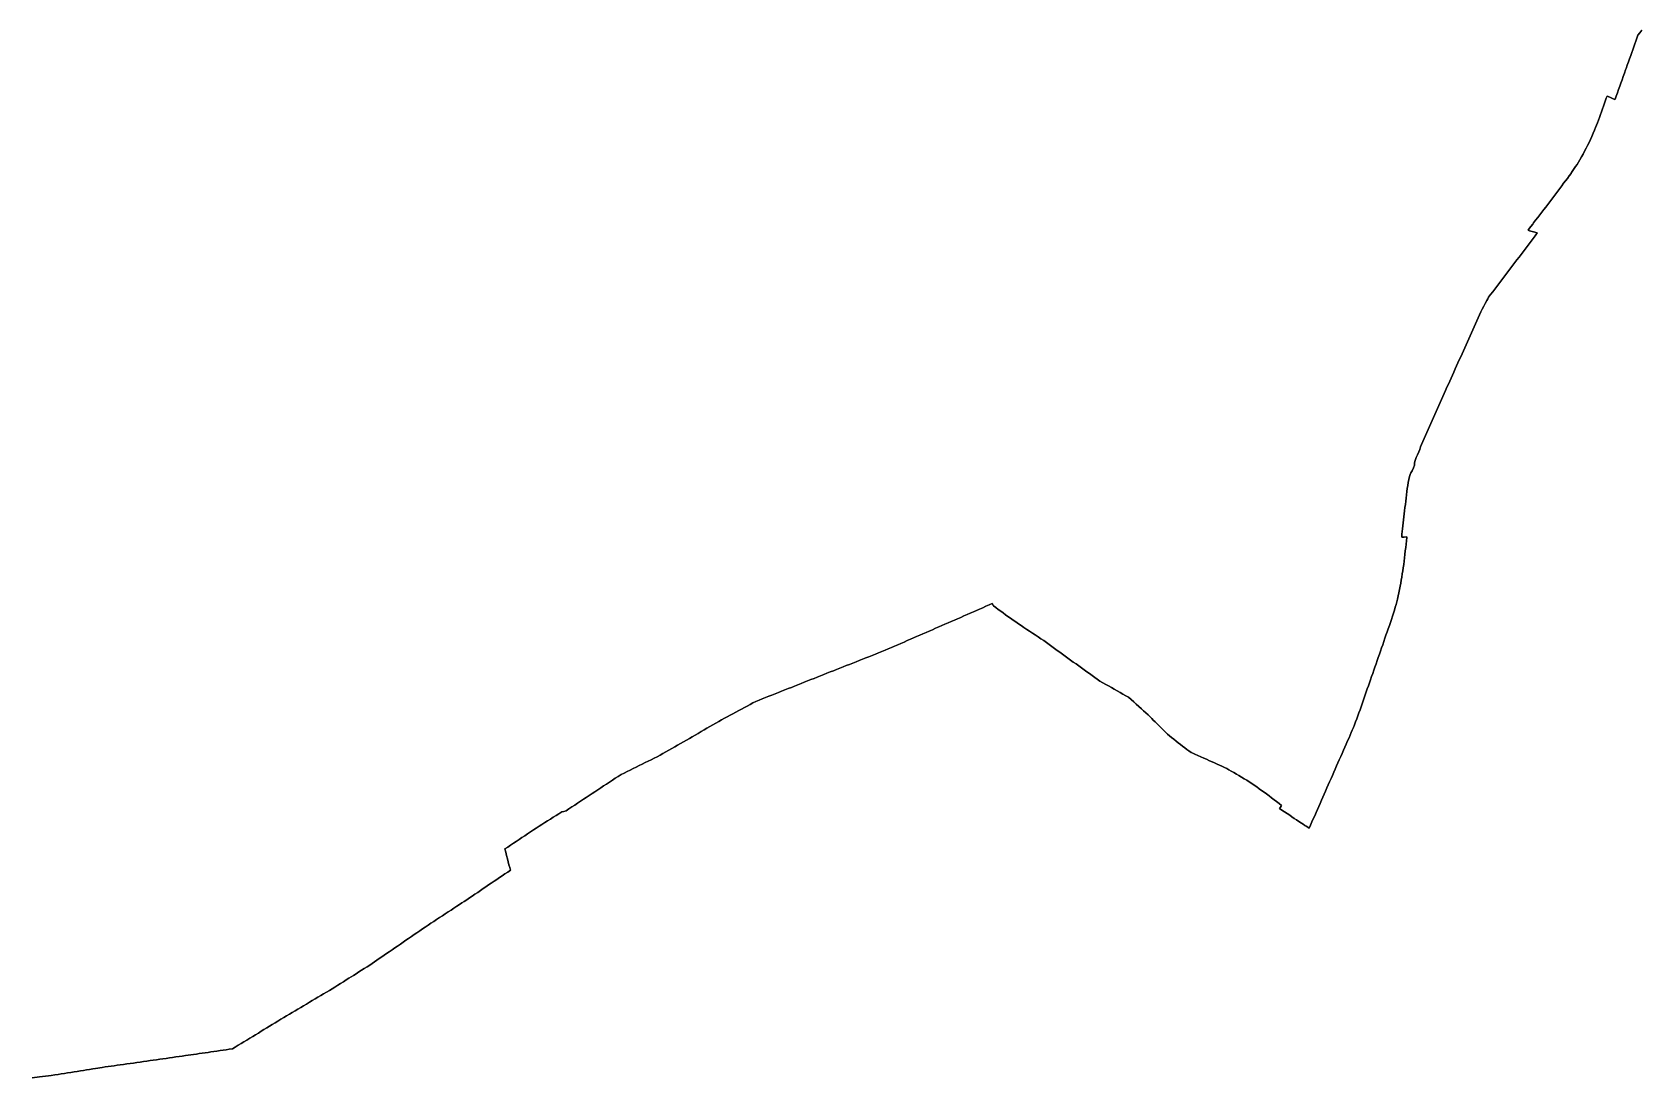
# Model space of a CAD drawing. Header units: inches. Extents: x 130170 to 284068, y 377793 to 804530.
# Drawn here: x 157483 to 162105, y 615292 to 618295 of the extents above; entities that cross this region are included whole.
import ezdxf

# ---------------------------------------------------------------- set-up
doc = ezdxf.new("R2010")
doc.units = ezdxf.units.IN
doc.header["$MEASUREMENT"] = 0
doc.layers.add('muni_il', color=7, linetype='Continuous')

msp = doc.modelspace()

# ---------------------------------------------------------------- linework, layer by layer
at = {"layer": 'muni_il'}
for points in [[(157482.2, 615291.5), (157489.4, 615292.4), (157496.6, 615293.3), (157503.8, 615294.1), (157512.2, 615295.2), (157520.7, 615296.2), (157529.1, 615297.3), (157537.5, 615298.3), (157547.3, 615299.9), (157557.2, 615301.5), (157566.3, 615302.9), (157575.5, 615304.4), (157584.6, 615305.8), (157593.8, 615307.2), (157602.9, 615308.7), (157612.1, 615310.1), (157621.2, 615311.6), (157630.4, 615313), (157639.1, 615314.4), (157647.7, 615315.8), (157656.4, 615317.1), (157665, 615318.5), (157670.8, 615319.4), (157676.6, 615320.3), (157683.9, 615321.5), (157692.4, 615322.7), (157700.9, 615323.9), (157709.4, 615325.1), (157717.9, 615326.3), (157726.4, 615327.5), (157734.9, 615328.6), (157744.5, 615330), (157754.1, 615331.3), (157763.7, 615332.7), (157773.3, 615334), (157782.8, 615335.4), (157792.4, 615336.7), (157802, 615338.1), (157811.6, 615339.4), (157821.1, 615340.8), (157830.4, 615342.1), (157839.6, 615343.4), (157848.9, 615344.8), (157858.1, 615346.1), (157867.4, 615347.4), (157876.6, 615348.7), (157885.8, 615350.1), (157895.1, 615351.4), (157904.3, 615352.7), (157913.6, 615354.1), (157922.8, 615355.4), (157930.6, 615356.5), (157938.5, 615357.6), (157946.3, 615358.8), (157954.1, 615359.9), (157962.5, 615361.1), (157970.9, 615362.3), (157979.2, 615363.5), (157987.6, 615364.7), (157995.9, 615365.9), (158004.3, 615367.1), (158013.2, 615368.4), (158022.1, 615369.6), (158031, 615370.9), (158039.9, 615372.2), (158048.8, 615373.5), (158057.7, 615374.8), (158066, 615379.8), (158074.3, 615384.9), (158082.6, 615390), (158090.9, 615395.1), (158099.2, 615400.1), (158107.5, 615405.2), (158115.9, 615410.3), (158124.2, 615415.3), (158132.1, 615420.2), (158140.1, 615425.1), (158148.1, 615429.9), (158156.1, 615434.8), (158164, 615439.7), (158172, 615444.5), (158180, 615449.4), (158188.3, 615454.4), (158196.6, 615459.5), (158204.9, 615464.6), (158213.1, 615469.4), (158221.3, 615474.3), (158229.5, 615479.2), (158237.6, 615484), (158245.8, 615488.9), (158254, 615493.8), (158262.2, 615498.6), (158270.4, 615503.5), (158278.6, 615508.4), (158286.8, 615513.2), (158295, 615518.1), (158303.2, 615523), (158311.4, 615527.8), (158319.6, 615532.7), (158327.8, 615537.6), (158336, 615542.4), (158344.1, 615547.3), (158352.1, 615552.3), (158360.2, 615557.4), (158368.2, 615562.4), (158376.2, 615567.5), (158384.2, 615572.5), (158392.2, 615577.6), (158398.5, 615581.6), (158404.9, 615585.6), (158412.7, 615590.5), (158420.6, 615595.5), (158428.5, 615600.4), (158436.3, 615605.4), (158444.2, 615610.3), (158452.2, 615615.4), (158458.6, 615619.8), (158465.5, 615624.5), (158472.5, 615629.3), (158479.4, 615634), (158486.3, 615638.8), (158493.3, 615643.6), (158500.2, 615648.3), (158508.2, 615653.8), (158516.1, 615659.2), (158524.1, 615664.6), (158532, 615670.1), (158539.9, 615675.5), (158547.9, 615680.9), (158555.8, 615686.4), (158563.7, 615691.8), (158571.7, 615697.3), (158579.6, 615702.7), (158587.6, 615708.1), (158595.5, 615713.6), (158603.4, 615719), (158611.4, 615724.5), (158619.3, 615729.9), (158627.3, 615735.3), (158635.6, 615740.8), (158643.9, 615746.2), (158652.2, 615751.7), (158660.6, 615757.1), (158668.9, 615762.6), (158677.2, 615768), (158685.6, 615773.5), (158693.9, 615779), (158702.2, 615784.4), (158709.3, 615789), (158716.4, 615793.7), (158723.5, 615798.3), (158730.6, 615803), (158738.4, 615808.3), (158746.3, 615813.6), (158754.1, 615818.9), (158761.9, 615824.2), (158769.8, 615829.5), (158777.6, 615834.8), (158785.4, 615840.1), (158793.3, 615845.4), (158801.1, 615850.7), (158808.9, 615856.1), (158816.8, 615861.4), (158824.6, 615866.7), (158832.4, 615872), (158840.3, 615877.3), (158848.1, 615882.6), (158855.9, 615887.9), (158853.9, 615895.8), (158851.8, 615903.7), (158849.8, 615911.6), (158847.4, 615920.9), (158844.9, 615930.2), (158842.5, 615939.5), (158840.1, 615948.8), (158848.3, 615954.2), (158856.4, 615959.7), (158864.6, 615965.1), (158872.7, 615970.6), (158880.9, 615976), (158889.1, 615981.5), (158897.2, 615986.9), (158905.4, 615992.4), (158913.5, 615997.9), (158921.7, 616003.3), (158929.9, 616008.8), (158938, 616014.2), (158946.2, 616019.3), (158954.4, 616024.5), (158962.6, 616029.6), (158970.7, 616034.7), (158978.9, 616039.9), (158987.1, 616045), (158995.3, 616050.1), (159003.5, 616055.3), (159009.6, 616056.9), (159015.7, 616058.5), (159024, 616064), (159032.3, 616069.5), (159040.6, 616074.9), (159048.9, 616080.4), (159057.2, 616085.9), (159065.5, 616091.4), (159073.8, 616096.9), (159082.1, 616102.4), (159090.4, 616107.9), (159098.7, 616113.3), (159107, 616118.8), (159115.3, 616124.3), (159123.6, 616129.8), (159131.9, 616135.3), (159140.3, 616140.8), (159148.6, 616146.3), (159156.9, 616151.8), (159165.2, 616157.2), (159173.5, 616162.7), (159182.1, 616167), (159190.7, 616171.2), (159199.3, 616175.5), (159208, 616179.7), (159216.6, 616184), (159225.2, 616188.2), (159233.8, 616192.5), (159242.4, 616196.7), (159251.1, 616201), (159259.7, 616205.2), (159268.3, 616209.4), (159276.9, 616213.7), (159285.5, 616217.9), (159294, 616222.8), (159302.4, 616227.6), (159310.8, 616232.5), (159319.2, 616237.3), (159327.6, 616242.2), (159336.1, 616247), (159344.5, 616251.9), (159352.9, 616256.7), (159361.3, 616261.5), (159369.7, 616266.4), (159378.1, 616271.2), (159386.6, 616276.1), (159395, 616280.9), (159403.4, 616285.8), (159411.8, 616290.6), (159420.2, 616295.5), (159428.7, 616300.3), (159437.1, 616305.2), (159445.5, 616310), (159453.9, 616314.8), (159462.3, 616319.7), (159470.5, 616324.1), (159478.7, 616328.5), (159486.9, 616332.9), (159495, 616337.3), (159503.2, 616341.8), (159511.4, 616346.2), (159519.6, 616350.6), (159527.8, 616355), (159535.9, 616359.4), (159544.1, 616363.8), (159552.3, 616368.2), (159560.5, 616372.7), (159569.8, 616376.3), (159579, 616380), (159588.3, 616383.7), (159597.6, 616387.3), (159606.9, 616391), (159616.2, 616394.7), (159625.5, 616398.4), (159634.7, 616402), (159644, 616405.7), (159653.3, 616409.4), (159662.6, 616413), (159671.9, 616416.7), (159681.2, 616420.4), (159690.4, 616424), (159699.7, 616427.7), (159709, 616431.4), (159718.3, 616435.1), (159727.6, 616438.7), (159736.9, 616442.4), (159746.1, 616446.1), (159755.4, 616449.7), (159764.7, 616453.4), (159774, 616457.1), (159783.3, 616460.7), (159792.6, 616464.4), (159801.8, 616468.1), (159811.1, 616471.8), (159820.4, 616475.4), (159829.7, 616479.1), (159839, 616482.8), (159848.2, 616486.4), (159857.5, 616490.1), (159866.8, 616493.8), (159876.1, 616497.4), (159885.4, 616501.1), (159894.7, 616504.8), (159903.9, 616508.5), (159913.2, 616512.1), (159922.5, 616515.8), (159931.8, 616519.5), (159940.8, 616523.4), (159949.9, 616527.4), (159958.9, 616531.3), (159968, 616535.2), (159977, 616539.2), (159986.1, 616543.1), (159995.1, 616547.1), (160004.2, 616551), (160013.2, 616555), (160022.3, 616558.9), (160031.3, 616562.9), (160040.4, 616566.8), (160049.4, 616570.7), (160058.5, 616574.7), (160067.5, 616578.6), (160076.6, 616582.6), (160085.6, 616586.5), (160094.7, 616590.5), (160103.7, 616594.4), (160112.8, 616598.3), (160121.8, 616602.3), (160130.9, 616606.2), (160139.9, 616610.2), (160148.9, 616614.1), (160158, 616618.1), (160167, 616622), (160176.1, 616626), (160185.1, 616629.9), (160194.2, 616633.8), (160203.2, 616637.8), (160212.3, 616641.7), (160221.3, 616645.7), (160230.4, 616649.6), (160239.4, 616653.6), (160243, 616647), (160249.9, 616642), (160256.8, 616636.9), (160263.8, 616631.8), (160270.7, 616626.8), (160277.6, 616621.7), (160284.6, 616616.7), (160291.5, 616611.6), (160299.2, 616606.3), (160306.9, 616600.9), (160314.5, 616595.6), (160322.2, 616590.3), (160330.3, 616584.9), (160338.4, 616579.6), (160346.6, 616574.2), (160354.7, 616568.9), (160362.8, 616563.5), (160370.9, 616558.2), (160379, 616552.8), (160387.2, 616547.5), (160394.9, 616541.8), (160402.7, 616536.2), (160410.5, 616530.5), (160418.3, 616524.9), (160426.1, 616519.2), (160433.9, 616513.6), (160441.5, 616508), (160449.2, 616502.4), (160456.9, 616496.8), (160464.5, 616491.3), (160472.2, 616485.7), (160479.9, 616480.1), (160487.6, 616474.6), (160495.2, 616469), (160499.3, 616466.1), (160503.4, 616463.2), (160511, 616457.8), (160518.5, 616452.4), (160526, 616447), (160533.5, 616441.6), (160541, 616436.3), (160548.6, 616430.9), (160556.8, 616426.2), (160565.1, 616421.6), (160573.3, 616416.9), (160581.6, 616412.3), (160589.8, 616407.7), (160598, 616403), (160606.3, 616398.4), (160614.5, 616393.7), (160622.8, 616389.1), (160631, 616384.4), (160638.4, 616377.8), (160645.7, 616371.1), (160653.1, 616364.4), (160660.4, 616357.8), (160667.8, 616351.1), (160674.1, 616345.5), (160680.4, 616339.9), (160686.7, 616334.2), (160693, 616328.6), (160697.4, 616323.8), (160701.8, 616319), (160707.5, 616313.5), (160713.2, 616307.9), (160718.9, 616302.3), (160724.8, 616296.4), (160730.7, 616290.5), (160736.6, 616284.6), (160742.5, 616278.7), (160748.3, 616274), (160754, 616269.4), (160760.6, 616264.1), (160767.1, 616258.9), (160773.6, 616253.6), (160780.1, 616248.4), (160786.1, 616243.6), (160792, 616238.9), (160798.1, 616234.6), (160804.2, 616230.2), (160810.2, 616225.8), (160815.7, 616223.5), (160821.2, 616221.2), (160829.8, 616217.5), (160838.3, 616213.8), (160846.7, 616210), (160855, 616206.3), (160863.3, 616202.3), (160870.6, 616199.1), (160877.9, 616195.9), (160885.2, 616192.7), (160892.1, 616189.5), (160899.1, 616186.4), (160906, 616183.2), (160913, 616180.1), (160919.2, 616176.4), (160925.5, 616172.7), (160932.9, 616168.3), (160940.3, 616163.9), (160947.8, 616159.5), (160955.2, 616155.1), (160962.6, 616150.7), (160970, 616146.3), (160977.4, 616141.9), (160984.5, 616136.9), (160991.6, 616131.9), (160998.7, 616127), (161005.8, 616122), (161013, 616117), (161020.1, 616112), (161027.2, 616107.1), (161034.3, 616101.5), (161041.5, 616096), (161048.6, 616090.4), (161055.7, 616084.9), (161062.9, 616079.3), (161070, 616073.8), (161066.9, 616069.3), (161063.9, 616064.8), (161071.3, 616060), (161078.6, 616055.2), (161086, 616050.4), (161093.4, 616045.6), (161100, 616041.1), (161106.5, 616036.7), (161113, 616032.3), (161119.6, 616027.9), (161127.3, 616022.7), (161131.7, 616020), (161137.3, 616016.5), (161140.5, 616014.2), (161145.1, 616011.4), (161149.7, 616008.6), (161153.6, 616017.5), (161157.4, 616026.4), (161161.3, 616035.3), (161165.2, 616044.2), (161169.1, 616053.1), (161173, 616062), (161176.9, 616070.9), (161180.8, 616079.8), (161184.7, 616088.7), (161188.6, 616097.5), (161192.5, 616106.4), (161196.4, 616115.3), (161200.3, 616124.2), (161204.2, 616133.1), (161208.1, 616142.1), (161212.1, 616151.1), (161216.1, 616160.1), (161220.1, 616169.1), (161224.1, 616178.2), (161228, 616187.2), (161232, 616196.2), (161236, 616205.2), (161240, 616214.2), (161244, 616223.2), (161247.9, 616232.2), (161251.9, 616241.2), (161255.9, 616250.2), (161259.9, 616259.2), (161263.9, 616268.2), (161267, 616275.6), (161270.1, 616283), (161273.2, 616290.4), (161276.3, 616297.7), (161279.5, 616305.1), (161282.7, 616313.7), (161285.9, 616322.3), (161289.2, 616330.9), (161292.4, 616339.6), (161295.4, 616348.2), (161298.4, 616356.8), (161301.4, 616365.4), (161304.4, 616374), (161307.4, 616382.6), (161310.4, 616391.2), (161313.4, 616399.8), (161316.3, 616408.4), (161319.3, 616417), (161322.3, 616425.6), (161325.5, 616434.8), (161328.7, 616444), (161331.9, 616453.1), (161335.1, 616462.3), (161338.2, 616471.4), (161341.4, 616480.6), (161344.6, 616489.7), (161347.8, 616498.9), (161351, 616508), (161354.1, 616517.2), (161357.3, 616526.3), (161360.5, 616535.5), (161363.7, 616544.6), (161366.9, 616553.8), (161370, 616562.9), (161373.2, 616572.1), (161376.4, 616581.2), (161379.6, 616590.4), (161382.6, 616599.3), (161385.6, 616608.3), (161388.5, 616617.2), (161391.5, 616626.1), (161394.5, 616635.1), (161396.6, 616642.9), (161398.8, 616650.7), (161400.9, 616658.6), (161403, 616666.4), (161405, 616675.6), (161407.1, 616684.9), (161409.1, 616694.2), (161411.1, 616703.4), (161412.5, 616712.2), (161414, 616721), (161415.4, 616729.8), (161416.8, 616738.6), (161418.3, 616747.4), (161419.7, 616756.2), (161420.9, 616765.9), (161422, 616775.6), (161423.2, 616785.3), (161424.3, 616795), (161425.5, 616804.7), (161426.6, 616814.4), (161427.8, 616824.1), (161429, 616833.8), (161430.1, 616843.5), (161430.3, 616845.3), (161422.6, 616844.6), (161415, 616844), (161415.7, 616852.9), (161416.6, 616860.2), (161417.6, 616868.7), (161418.6, 616877.2), (161419.5, 616885.6), (161420.5, 616894.1), (161421.5, 616902.6), (161422.5, 616911.1), (161423.5, 616920.2), (161424.5, 616929.4), (161425.6, 616938.5), (161426.6, 616947.7), (161427.6, 616956.8), (161428.6, 616966), (161429.6, 616975.1), (161430.7, 616984.2), (161432.3, 616992.9), (161434, 617001.5), (161435.7, 617010.1), (161437.4, 617018.7), (161439.2, 617024), (161441.1, 617029.3), (161445.6, 617034.6), (161448.5, 617043.1), (161451.4, 617051.6), (161452.3, 617058.3), (161453.3, 617064.9), (161457.1, 617073.1), (161460.8, 617081.3), (161464.6, 617089.5), (161466.9, 617096.5), (161469.2, 617103.5), (161471.5, 617110.5), (161475.3, 617119.1), (161479.2, 617127.7), (161483, 617136.3), (161486.8, 617144.9), (161490.7, 617153.5), (161494.5, 617162.1), (161498.4, 617170.7), (161502.2, 617179.3), (161506.1, 617187.9), (161509.9, 617196.6), (161513.7, 617205.2), (161517.6, 617213.8), (161521.4, 617222.4), (161525.3, 617231), (161529.1, 617239.6), (161533.1, 617248.4), (161537.1, 617257.2), (161541, 617266), (161545, 617274.8), (161549, 617283.6), (161552.9, 617292.4), (161556.9, 617301.2), (161560.9, 617310), (161564.8, 617318.7), (161568.7, 617327.4), (161572.6, 617336.1), (161576.5, 617344.8), (161580.5, 617353.5), (161584.4, 617362.2), (161588.3, 617370.9), (161592.2, 617379.6), (161596.1, 617388.2), (161600, 617396.9), (161604, 617405.6), (161607.9, 617414.3), (161611.8, 617423), (161615.6, 617431.5), (161619.4, 617440.1), (161623.2, 617448.6), (161627, 617457.1), (161630.8, 617465.6), (161634.6, 617474.2), (161638.4, 617482.7), (161642.2, 617491.2), (161646.5, 617499.4), (161650.8, 617507.6), (161655.1, 617515.9), (161659.3, 617524.1), (161662, 617528.9), (161664.7, 617533.8), (161670.5, 617541.5), (161676.4, 617549.2), (161682.2, 617556.9), (161688.1, 617564.6), (161693.9, 617572.3), (161699.7, 617580), (161705.6, 617587.7), (161711.1, 617594.5), (161716.9, 617602.2), (161722.7, 617609.9), (161728.6, 617617.6), (161734.4, 617625.3), (161740.2, 617633.1), (161746.1, 617640.8), (161751.9, 617648.5), (161757.7, 617656.2), (161763.6, 617663.9), (161769.4, 617671.7), (161775.2, 617679.4), (161781.1, 617687.1), (161786.9, 617694.8), (161792.7, 617702.5), (161798.6, 617710.3), (161804.4, 617718), (161797, 617720), (161789.6, 617722.1), (161782.1, 617724.1), (161778.2, 617725.7), (161782.3, 617731.4), (161786.3, 617737.1), (161791.5, 617743.7), (161793.9, 617746.9), (161799.7, 617754.5), (161805.5, 617762.1), (161811.3, 617769.8), (161817, 617777.4), (161822.8, 617785), (161828.6, 617792.6), (161834.4, 617800.3), (161840.1, 617807.9), (161845.9, 617815.5), (161851.7, 617823.1), (161857.5, 617830.8), (161863.2, 617838.4), (161869, 617846), (161874.8, 617853.6), (161880.1, 617860.7), (161885.4, 617867.8), (161890.7, 617874.9), (161896, 617882), (161901.3, 617889.2), (161902, 617890.4), (161902.8, 617891.6), (161906.7, 617897.2), (161910.6, 617902.9), (161914.5, 617908.5), (161918.6, 617915.1), (161922.6, 617921.8), (161926.7, 617928.5), (161931.3, 617936.7), (161935.9, 617944.8), (161940.4, 617953), (161945, 617961.2), (161949, 617969.5), (161953, 617977.9), (161957.1, 617986.2), (161961, 617995.3), (161964.9, 618004.5), (161968.7, 618013.6), (161971.5, 618020.6), (161974.3, 618027.6), (161977.1, 618034.6), (161979.9, 618041.7), (161982.9, 618049.9), (161985.8, 618058.1), (161988.7, 618066.3), (161991.6, 618074.5), (161994.5, 618082.7), (161997.4, 618090.9), (162000.4, 618099.1), (162002.5, 618105.2), (162004.7, 618111.3), (162012.3, 618107.9), (162019.9, 618104.6), (162027.5, 618101.3), (162027.7, 618101.9), (162031.1, 618111.2), (162034.4, 618120.6), (162037.8, 618130), (162041.2, 618139.3), (162044.5, 618148.7), (162047.9, 618158.1), (162051.3, 618167.5), (162054.6, 618176.8), (162058, 618186.2), (162059.6, 618190.4), (162062.9, 618199.8), (162066.2, 618209.2), (162069.5, 618218.5), (162072.8, 618227.9), (162075.7, 618236.2), (162078.6, 618244.5), (162081.5, 618252.8), (162084.4, 618261.1), (162087.3, 618269.4), (162090.3, 618277.7), (162093.2, 618286), (162098.8, 618293), (162104.5, 618300.1)], [(162104.5, 618300.1), (162098.8, 618293), (162093.2, 618286), (162090.3, 618277.7), (162087.3, 618269.4), (162084.4, 618261.1), (162081.5, 618252.8), (162078.6, 618244.5), (162075.7, 618236.2), (162072.8, 618227.9), (162069.5, 618218.5), (162066.2, 618209.2), (162062.9, 618199.8), (162059.6, 618190.4), (162058, 618186.2), (162054.6, 618176.8), (162051.3, 618167.5), (162047.9, 618158.1), (162044.5, 618148.7), (162041.2, 618139.3), (162037.8, 618130), (162034.4, 618120.6), (162031.1, 618111.2), (162027.7, 618101.9), (162027.5, 618101.3), (162019.9, 618104.6), (162012.3, 618107.9), (162004.7, 618111.3), (162002.5, 618105.2), (162000.4, 618099.1), (161997.4, 618090.9), (161994.5, 618082.7), (161991.6, 618074.5), (161988.7, 618066.3), (161985.8, 618058.1), (161982.9, 618049.9), (161979.9, 618041.7), (161977.1, 618034.6), (161974.3, 618027.6), (161971.5, 618020.6), (161968.7, 618013.6), (161964.9, 618004.5), (161961, 617995.3), (161957.1, 617986.2), (161953, 617977.9), (161949, 617969.5), (161945, 617961.2), (161940.4, 617953), (161935.9, 617944.8), (161931.3, 617936.7), (161926.7, 617928.5), (161922.6, 617921.8), (161918.6, 617915.1), (161914.5, 617908.5), (161910.6, 617902.9), (161906.7, 617897.2), (161902.8, 617891.6), (161902, 617890.4), (161901.3, 617889.2), (161896, 617882), (161890.7, 617874.9), (161885.4, 617867.8), (161880.1, 617860.7), (161874.8, 617853.6), (161869, 617846), (161863.2, 617838.4), (161857.5, 617830.8), (161851.7, 617823.1), (161845.9, 617815.5), (161840.1, 617807.9), (161834.4, 617800.3), (161828.6, 617792.6), (161822.8, 617785), (161817, 617777.4), (161811.3, 617769.8), (161805.5, 617762.1), (161799.7, 617754.5), (161793.9, 617746.9), (161791.5, 617743.7), (161786.3, 617737.1), (161782.3, 617731.4), (161778.2, 617725.7), (161782.1, 617724.1), (161789.6, 617722.1), (161797, 617720), (161804.4, 617718), (161804.4, 617718), (161798.6, 617710.3), (161792.7, 617702.5), (161786.9, 617694.8), (161781.1, 617687.1), (161775.2, 617679.4), (161769.4, 617671.7), (161763.6, 617663.9), (161757.7, 617656.2), (161751.9, 617648.5), (161746.1, 617640.8), (161740.2, 617633.1), (161734.4, 617625.3), (161728.6, 617617.6), (161722.7, 617609.9), (161716.9, 617602.2), (161711.1, 617594.5), (161705.6, 617587.7), (161699.7, 617580), (161693.9, 617572.3), (161688.1, 617564.6), (161682.2, 617556.9), (161676.4, 617549.2), (161670.5, 617541.5), (161664.7, 617533.8), (161662, 617528.9), (161659.3, 617524.1), (161655.1, 617515.9), (161650.8, 617507.6), (161646.5, 617499.4), (161642.2, 617491.2), (161638.4, 617482.7), (161634.6, 617474.2), (161630.8, 617465.6), (161627, 617457.1), (161623.2, 617448.6), (161619.4, 617440.1), (161615.6, 617431.5), (161611.8, 617423), (161607.9, 617414.3), (161604, 617405.6), (161600, 617396.9), (161596.1, 617388.2), (161592.2, 617379.6), (161588.3, 617370.9), (161584.4, 617362.2), (161580.5, 617353.5), (161576.5, 617344.8), (161572.6, 617336.1), (161568.7, 617327.4), (161564.8, 617318.7), (161560.9, 617310), (161556.9, 617301.2), (161552.9, 617292.4), (161549, 617283.6), (161545, 617274.8), (161541, 617266), (161537.1, 617257.2), (161533.1, 617248.4), (161529.1, 617239.6), (161525.3, 617231), (161521.4, 617222.4), (161517.6, 617213.8), (161513.7, 617205.2), (161509.9, 617196.6), (161506.1, 617187.9), (161502.2, 617179.3), (161498.4, 617170.7), (161494.5, 617162.1), (161490.7, 617153.5), (161486.8, 617144.9), (161483, 617136.3), (161479.2, 617127.7), (161475.3, 617119.1), (161471.5, 617110.5), (161469.2, 617103.5), (161466.9, 617096.5), (161464.6, 617089.5), (161460.8, 617081.3), (161457.1, 617073.1), (161453.3, 617064.9), (161452.3, 617058.3), (161451.4, 617051.6), (161448.5, 617043.1), (161445.6, 617034.6), (161441.1, 617029.3), (161439.2, 617024), (161437.4, 617018.7), (161435.7, 617010.1), (161434, 617001.5), (161432.3, 616992.9), (161430.7, 616984.2), (161429.6, 616975.1), (161428.6, 616966), (161427.6, 616956.8), (161426.6, 616947.7), (161425.6, 616938.5), (161424.5, 616929.4), (161423.5, 616920.2), (161422.5, 616911.1), (161421.5, 616902.6), (161420.5, 616894.1), (161419.5, 616885.6), (161418.6, 616877.2), (161417.6, 616868.7), (161416.6, 616860.2), (161415.7, 616852.9), (161415, 616844), (161422.6, 616844.6), (161430.3, 616845.3), (161430.1, 616843.5), (161429, 616833.8), (161427.8, 616824.1), (161426.6, 616814.4), (161425.5, 616804.7), (161424.3, 616795), (161423.2, 616785.3), (161422, 616775.6), (161420.9, 616765.9), (161419.7, 616756.2), (161418.3, 616747.4), (161416.8, 616738.6), (161415.4, 616729.8), (161414, 616721), (161412.5, 616712.2), (161411.1, 616703.4), (161409.1, 616694.2), (161407.1, 616684.9), (161405, 616675.6), (161403, 616666.4), (161400.9, 616658.6), (161398.8, 616650.7), (161396.6, 616642.9), (161394.5, 616635.1), (161391.5, 616626.1), (161388.5, 616617.2), (161385.6, 616608.3), (161382.6, 616599.3), (161379.6, 616590.4), (161376.4, 616581.2), (161373.2, 616572.1), (161370, 616562.9), (161366.9, 616553.8), (161363.7, 616544.6), (161360.5, 616535.5), (161357.3, 616526.3), (161354.1, 616517.2), (161351, 616508), (161347.8, 616498.9), (161344.6, 616489.7), (161341.4, 616480.6), (161338.2, 616471.4), (161335.1, 616462.3), (161331.9, 616453.1), (161328.7, 616444), (161325.5, 616434.8), (161322.3, 616425.6), (161319.3, 616417), (161316.3, 616408.4), (161313.4, 616399.8), (161310.4, 616391.2), (161307.4, 616382.6), (161304.4, 616374), (161301.4, 616365.4), (161298.4, 616356.8), (161295.4, 616348.2), (161292.4, 616339.6), (161289.2, 616330.9), (161285.9, 616322.3), (161282.7, 616313.7), (161279.5, 616305.1), (161276.3, 616297.7), (161273.2, 616290.4), (161270.1, 616283), (161267, 616275.6), (161263.9, 616268.2), (161259.9, 616259.2), (161255.9, 616250.2), (161251.9, 616241.2), (161247.9, 616232.2), (161244, 616223.2), (161240, 616214.2), (161236, 616205.2), (161232, 616196.2), (161228, 616187.2), (161224.1, 616178.2), (161220.1, 616169.1), (161216.1, 616160.1), (161212.1, 616151.1), (161208.1, 616142.1), (161204.2, 616133.1), (161200.3, 616124.2), (161196.4, 616115.3), (161192.5, 616106.4), (161188.6, 616097.5), (161184.7, 616088.7), (161180.8, 616079.8), (161176.9, 616070.9), (161173, 616062), (161169.1, 616053.1), (161165.2, 616044.2), (161161.3, 616035.3), (161157.4, 616026.4), (161153.6, 616017.5), (161149.7, 616008.6), (161145.1, 616011.4), (161140.5, 616014.2), (161137.3, 616016.5), (161131.7, 616020), (161127.3, 616022.7), (161119.6, 616027.9), (161113, 616032.3), (161106.5, 616036.7), (161100, 616041.1), (161093.4, 616045.6), (161086, 616050.4), (161078.6, 616055.2), (161071.3, 616060), (161063.9, 616064.8), (161066.9, 616069.3), (161070, 616073.8), (161062.9, 616079.3), (161055.7, 616084.9), (161048.6, 616090.4), (161041.5, 616096), (161034.3, 616101.5), (161027.2, 616107.1), (161020.1, 616112), (161013, 616117), (161005.8, 616122), (160998.7, 616127), (160991.6, 616131.9), (160984.5, 616136.9), (160977.4, 616141.9), (160970, 616146.3), (160962.6, 616150.7), (160955.2, 616155.1), (160947.8, 616159.5), (160940.3, 616163.9), (160932.9, 616168.3), (160925.5, 616172.7), (160919.2, 616176.4), (160913, 616180.1), (160906, 616183.2), (160899.1, 616186.4), (160892.1, 616189.5), (160885.2, 616192.7), (160877.9, 616195.9), (160870.6, 616199.1), (160863.3, 616202.3), (160855, 616206.3), (160846.7, 616210), (160838.3, 616213.8), (160829.8, 616217.5), (160821.2, 616221.2), (160815.7, 616223.5), (160810.2, 616225.8), (160804.2, 616230.2), (160798.1, 616234.6), (160792, 616238.9), (160786.1, 616243.6), (160780.1, 616248.4), (160773.6, 616253.6), (160767.1, 616258.9), (160760.6, 616264.1), (160754, 616269.4), (160748.3, 616274), (160742.5, 616278.7), (160736.6, 616284.6), (160730.7, 616290.5), (160724.8, 616296.4), (160718.9, 616302.3), (160713.2, 616307.9), (160707.5, 616313.5), (160701.8, 616319), (160697.4, 616323.8), (160693, 616328.6), (160686.7, 616334.2), (160680.4, 616339.9), (160674.1, 616345.5), (160667.8, 616351.1), (160660.4, 616357.8), (160653.1, 616364.4), (160645.7, 616371.1), (160638.4, 616377.8), (160631, 616384.4), (160622.8, 616389.1), (160614.5, 616393.7), (160606.3, 616398.4), (160598, 616403), (160589.8, 616407.7), (160581.6, 616412.3), (160573.3, 616416.9), (160565.1, 616421.6), (160556.8, 616426.2), (160548.6, 616430.9), (160541, 616436.3), (160533.5, 616441.6), (160526, 616447), (160518.5, 616452.4), (160511, 616457.8), (160503.4, 616463.2), (160499.3, 616466.1), (160495.2, 616469), (160487.6, 616474.6), (160479.9, 616480.1), (160472.2, 616485.7), (160464.5, 616491.3), (160456.9, 616496.8), (160449.2, 616502.4), (160441.5, 616508), (160433.9, 616513.6), (160426.1, 616519.2), (160418.3, 616524.9), (160410.5, 616530.5), (160402.7, 616536.2), (160394.9, 616541.8), (160387.2, 616547.5), (160379, 616552.8), (160370.9, 616558.2), (160362.8, 616563.5), (160354.7, 616568.9), (160346.6, 616574.2), (160338.4, 616579.6), (160330.3, 616584.9), (160322.2, 616590.3), (160314.5, 616595.6), (160306.9, 616600.9), (160299.2, 616606.3), (160291.5, 616611.6), (160284.6, 616616.7), (160277.6, 616621.7), (160270.7, 616626.8), (160263.8, 616631.8), (160256.8, 616636.9), (160249.9, 616642), (160243, 616647), (160239.4, 616653.6), (160230.4, 616649.6), (160221.3, 616645.7), (160212.3, 616641.7), (160203.2, 616637.8), (160194.2, 616633.8), (160185.1, 616629.9), (160176.1, 616626), (160167, 616622), (160158, 616618.1), (160148.9, 616614.1), (160139.9, 616610.2), (160130.9, 616606.2), (160121.8, 616602.3), (160112.8, 616598.3), (160103.7, 616594.4), (160094.7, 616590.5), (160085.6, 616586.5), (160076.6, 616582.6), (160067.5, 616578.6), (160058.5, 616574.7), (160049.4, 616570.7), (160040.4, 616566.8), (160031.3, 616562.9), (160022.3, 616558.9), (160013.2, 616555), (160004.2, 616551), (159995.1, 616547.1), (159986.1, 616543.1), (159977, 616539.2), (159968, 616535.2), (159958.9, 616531.3), (159949.9, 616527.4), (159940.8, 616523.4), (159931.8, 616519.5), (159922.5, 616515.8), (159913.2, 616512.1), (159903.9, 616508.5), (159894.7, 616504.8), (159885.4, 616501.1), (159876.1, 616497.4), (159866.8, 616493.8), (159857.5, 616490.1), (159848.2, 616486.4), (159839, 616482.8), (159829.7, 616479.1), (159820.4, 616475.4), (159811.1, 616471.8), (159801.8, 616468.1), (159792.6, 616464.4), (159783.3, 616460.7), (159774, 616457.1), (159764.7, 616453.4), (159755.4, 616449.7), (159746.1, 616446.1), (159736.9, 616442.4), (159727.6, 616438.7), (159718.3, 616435.1), (159709, 616431.4), (159699.7, 616427.7), (159690.4, 616424), (159681.2, 616420.4), (159671.9, 616416.7), (159662.6, 616413), (159653.3, 616409.4), (159644, 616405.7), (159634.7, 616402), (159625.5, 616398.4), (159616.2, 616394.7), (159606.9, 616391), (159597.6, 616387.3), (159588.3, 616383.7), (159579, 616380), (159569.8, 616376.3), (159560.5, 616372.7), (159552.3, 616368.2), (159544.1, 616363.8), (159535.9, 616359.4), (159527.8, 616355), (159519.6, 616350.6), (159511.4, 616346.2), (159503.2, 616341.8), (159495, 616337.3), (159486.9, 616332.9), (159478.7, 616328.5), (159470.5, 616324.1), (159462.3, 616319.7), (159453.9, 616314.8), (159445.5, 616310), (159437.1, 616305.2), (159428.7, 616300.3), (159420.2, 616295.5), (159411.8, 616290.6), (159403.4, 616285.8), (159395, 616280.9), (159386.6, 616276.1), (159378.1, 616271.2), (159369.7, 616266.4), (159361.3, 616261.5), (159352.9, 616256.7), (159344.5, 616251.9), (159336.1, 616247), (159327.6, 616242.2), (159319.2, 616237.3), (159310.8, 616232.5), (159302.4, 616227.6), (159294, 616222.8), (159285.5, 616217.9), (159276.9, 616213.7), (159268.3, 616209.4), (159259.7, 616205.2), (159251.1, 616201), (159242.4, 616196.7), (159233.8, 616192.5), (159225.2, 616188.2), (159216.6, 616184), (159208, 616179.7), (159199.3, 616175.5), (159190.7, 616171.2), (159182.1, 616167), (159173.5, 616162.7), (159165.2, 616157.2), (159156.9, 616151.8), (159148.6, 616146.3), (159140.3, 616140.8), (159131.9, 616135.3), (159123.6, 616129.8), (159115.3, 616124.3), (159107, 616118.8), (159098.7, 616113.3), (159090.4, 616107.9), (159082.1, 616102.4), (159073.8, 616096.9), (159065.5, 616091.4), (159057.2, 616085.9), (159048.9, 616080.4), (159040.6, 616074.9), (159032.3, 616069.5), (159024, 616064), (159015.7, 616058.5), (159009.6, 616056.9), (159003.5, 616055.3), (158995.3, 616050.1), (158987.1, 616045), (158978.9, 616039.9), (158970.7, 616034.7), (158962.6, 616029.6), (158954.4, 616024.5), (158946.2, 616019.3), (158938, 616014.2), (158929.9, 616008.8), (158921.7, 616003.3), (158913.5, 615997.9), (158905.4, 615992.4), (158897.2, 615986.9), (158889.1, 615981.5), (158880.9, 615976), (158872.7, 615970.6), (158864.6, 615965.1), (158856.4, 615959.7), (158848.3, 615954.2), (158840.1, 615948.8), (158842.5, 615939.5), (158844.9, 615930.2), (158847.4, 615920.9), (158849.8, 615911.6), (158851.8, 615903.7), (158853.9, 615895.8), (158855.9, 615887.9), (158848.1, 615882.6), (158840.3, 615877.3), (158832.4, 615872), (158824.6, 615866.7), (158816.8, 615861.4), (158808.9, 615856.1), (158801.1, 615850.7), (158793.3, 615845.4), (158785.4, 615840.1), (158777.6, 615834.8), (158769.8, 615829.5), (158761.9, 615824.2), (158754.1, 615818.9), (158746.3, 615813.6), (158738.4, 615808.3), (158730.6, 615803), (158723.5, 615798.3), (158716.4, 615793.7), (158709.3, 615789), (158702.2, 615784.4), (158693.9, 615779), (158685.6, 615773.5), (158677.2, 615768), (158668.9, 615762.6), (158660.6, 615757.1), (158652.2, 615751.7), (158643.9, 615746.2), (158635.6, 615740.8), (158627.3, 615735.3), (158619.3, 615729.9), (158611.4, 615724.5), (158603.4, 615719), (158595.5, 615713.6), (158587.6, 615708.1), (158579.6, 615702.7), (158571.7, 615697.3), (158563.7, 615691.8), (158555.8, 615686.4), (158547.9, 615680.9), (158539.9, 615675.5), (158532, 615670.1), (158524.1, 615664.6), (158516.1, 615659.2), (158508.2, 615653.8), (158500.2, 615648.3), (158493.3, 615643.6), (158486.3, 615638.8), (158479.4, 615634), (158472.5, 615629.3), (158465.5, 615624.5), (158458.6, 615619.8), (158452.2, 615615.4), (158444.2, 615610.3), (158436.3, 615605.4), (158428.5, 615600.4), (158420.6, 615595.5), (158412.7, 615590.5), (158404.9, 615585.6), (158398.5, 615581.6), (158392.2, 615577.6), (158384.2, 615572.5), (158376.2, 615567.5), (158368.2, 615562.4), (158360.2, 615557.4), (158352.1, 615552.3), (158344.1, 615547.3), (158336, 615542.4), (158327.8, 615537.6), (158319.6, 615532.7), (158311.4, 615527.8), (158303.2, 615523), (158295, 615518.1), (158286.8, 615513.2), (158278.6, 615508.4), (158270.4, 615503.5), (158262.2, 615498.6), (158254, 615493.8), (158245.8, 615488.9), (158237.6, 615484), (158229.5, 615479.2), (158221.3, 615474.3), (158213.1, 615469.4), (158204.9, 615464.6), (158196.6, 615459.5), (158188.3, 615454.4), (158180, 615449.4), (158172, 615444.5), (158164, 615439.7), (158156.1, 615434.8), (158148.1, 615429.9), (158140.1, 615425.1), (158132.1, 615420.2), (158124.2, 615415.3), (158115.9, 615410.3), (158107.5, 615405.2), (158099.2, 615400.1), (158090.9, 615395.1), (158082.6, 615390), (158074.3, 615384.9), (158066, 615379.8), (158057.7, 615374.8), (158048.8, 615373.5), (158039.9, 615372.2), (158031, 615370.9), (158022.1, 615369.6), (158013.2, 615368.4), (158004.3, 615367.1), (157995.9, 615365.9), (157987.6, 615364.7), (157979.2, 615363.5), (157970.9, 615362.3), (157962.5, 615361.1), (157954.1, 615359.9), (157946.3, 615358.8), (157938.5, 615357.6), (157930.6, 615356.5), (157922.8, 615355.4), (157913.6, 615354.1), (157904.3, 615352.7), (157895.1, 615351.4), (157885.8, 615350.1), (157876.6, 615348.7), (157867.4, 615347.4), (157858.1, 615346.1), (157848.9, 615344.8), (157839.6, 615343.4), (157830.4, 615342.1), (157821.1, 615340.8), (157811.6, 615339.4), (157802, 615338.1), (157792.4, 615336.7), (157782.8, 615335.4), (157773.3, 615334), (157763.7, 615332.7), (157754.1, 615331.3), (157744.5, 615330), (157734.9, 615328.6), (157726.4, 615327.5), (157717.9, 615326.3), (157709.4, 615325.1), (157700.9, 615323.9), (157692.4, 615322.7), (157683.9, 615321.5), (157676.6, 615320.3), (157670.8, 615319.4), (157665, 615318.5), (157656.4, 615317.1), (157647.7, 615315.8), (157639.1, 615314.4), (157630.4, 615313), (157621.2, 615311.6), (157612.1, 615310.1), (157602.9, 615308.7), (157593.8, 615307.2), (157584.6, 615305.8), (157575.5, 615304.4), (157566.3, 615302.9), (157557.2, 615301.5), (157547.3, 615299.9), (157537.5, 615298.3), (157529.1, 615297.3), (157520.7, 615296.2), (157512.2, 615295.2), (157503.8, 615294.1), (157496.6, 615293.3), (157489.4, 615292.4), (157482.2, 615291.5)]]:
    msp.add_lwpolyline(points, dxfattribs=at)

doc.saveas('drawing.dxf')
